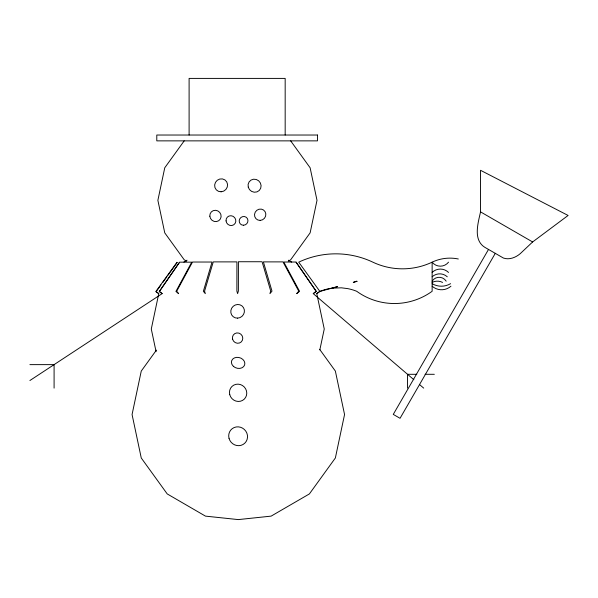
<?xml version="1.0" encoding="UTF-8"?>
<svg xmlns="http://www.w3.org/2000/svg" width="598" height="598" viewBox="0 0 598 598"><rect width="100%" height="100%" fill="white"/><g stroke="black" fill="none" stroke-linecap="round" stroke-linejoin="round"><path stroke-width="0.9" d="M480.53 211.871C478.228 222.68 472.749 239.716 484.754 247.273L503.419 258.044C509.294 260.1 515.715 257.521 520.23 253.672L532.624 241.951L568.1 215.459L480.53 170.295L480.53 211.871L532.624 241.951M156.13 291.667L158.762 293.633L151.287 329.005L156.078 351.676M319.84 349.86L324.251 329.005L316.768 293.633L319.564 291.547M488.536 249.388L393.275 414.392L400.047 418.301L495.308 253.298M179.46 262.29L159.232 291.547L162.155 293.633L29.9 380.522M184.199 140.866L164.756 167.784L157.879 200.323L164.756 232.861L184.199 259.771L186.583 261.162M176.971 262.29L155.839 291.547L158.762 293.633M156.669 290.92L161.004 284.917M162.634 282.667L166.969 276.665M168.053 275.162L177.262 262.41M156.399 350.114L141.255 371.074L132.068 414.526L141.255 457.978L167.216 493.918L205.465 516.126L238.296 519.595L271.133 516.126L309.398 493.918L335.366 457.978L344.553 414.526L335.366 371.074L319.676 349.367M356.707 281.142L353.283 282.376L357.223 281.314M413.868 379.708L313.262 293.633L316.118 291.286L295.913 262.029L283.781 262.029L299.553 291.286L296.69 293.633L298.746 291.144L282.981 261.887L263.382 261.887L271.993 291.144L269.937 293.633L270.7 290.987L262.088 261.737L238.415 261.737L238.378 290.987L237.608 293.633L236.875 291.144L236.913 261.887L213.254 261.887L204.576 291.144L205.308 293.633L203.365 291.286L212.043 262.029L192.496 262.029L176.672 291.286L178.623 293.633L175.924 291.42L191.741 262.163L179.677 262.163L159.457 291.42L162.155 293.633M313.262 293.633L316.357 291.42L296.152 262.163M316.768 293.633L319.87 291.42L337.623 286.614L331.995 288.161A48.804 48.722 -90 0 0 319.87 291.42L298.723 262.163A86.665 86.665 0 0 1 372.853 262.163A69.308 69.308 0 0 0 432.137 262.163A10.383 10.383 0 0 0 448.537 262.163M183.885 262.059L187.077 260.205M288.288 261.162L290.673 259.771L310.123 232.861L317.007 200.323L310.123 167.784L290.673 140.866M331.995 288.161L341.421 287.817L347.662 288.61A48.804 48.722 -90 0 1 356.707 291.286A64.24 64.24 0 0 0 432.137 291.286L432.137 262.163A41.419 41.419 0 0 1 458.322 258.986M29.9 364.631L54.089 364.631L54.089 388.124M416.776 374.296L407.544 374.296L407.544 388.124M425.088 374.296L434.327 374.296M288.438 260.205L291.637 262.059M419.482 384.514L423.698 388.124M285.171 135.028L285.171 78.405L189.103 78.405L189.103 135.028M432.137 272.434A11.683 11.683 0 0 1 448.537 272.434M450.944 286.21A14.195 14.195 0 0 1 432.137 286.21M450.593 283.676A18.067 18.067 0 0 1 432.137 283.676M432.137 282.413A11.369 11.369 0 0 1 442.565 282.413M432.137 281.142A8.312 8.312 0 0 1 446.175 281.142M432.137 276.792A11.168 11.168 0 0 1 447.282 276.792M317.486 135.028L156.788 135.028L156.788 140.866L317.486 140.866L317.486 135.028M237.608 318.136A6.967 6.675 -45.2 0 0 243.513 307.649A6.967 6.675 -45.2 0 0 231.695 308.164A6.967 6.675 -45.2 0 0 237.608 318.136M229.752 394.68A8.843 8.469 44.8 0 0 244.238 399.18A8.843 8.469 44.8 0 0 240.359 384.544A8.843 8.469 44.8 0 0 229.752 394.68M229.019 438.289A9.62 9.209 45.2 0 0 244.776 443.2A9.62 9.209 45.2 0 0 240.553 427.271A9.62 9.209 45.2 0 0 229.019 438.289M221.103 191.786A6.623 6.339 -45.2 0 0 226.717 181.829A6.623 6.339 -45.2 0 0 215.497 182.315A6.623 6.339 -45.2 0 0 221.103 191.786M248.252 187.129A6.683 6.399 44.8 0 0 259.196 190.53A6.683 6.399 44.8 0 0 256.265 179.475A6.683 6.399 44.8 0 0 248.252 187.129M209.823 216.214A5.786 5.539 45.2 0 0 218.726 220.722A5.786 5.539 45.2 0 0 217.836 210.915A5.786 5.539 45.2 0 0 209.823 216.214M226.044 220.879A5.016 4.799 45.2 0 0 233.766 224.773A5.016 4.799 45.2 0 0 232.996 216.282A5.016 4.799 45.2 0 0 226.044 220.879M243.58 225.237A4.47 4.283 -44.8 0 0 247.37 218.517A4.47 4.283 -44.8 0 0 239.783 218.846A4.47 4.283 -44.8 0 0 243.58 225.237M260.175 220.4A5.793 5.554 -44.8 0 0 265.093 211.685A5.793 5.554 -44.8 0 0 255.264 212.103A5.793 5.554 -44.8 0 0 260.175 220.4M232.592 339.208A5.3 5.076 45.2 0 0 241.271 341.906A5.3 5.076 45.2 0 0 238.946 333.131A5.3 5.076 45.2 0 0 232.592 339.208M233.377 366.312A6.825 5.442 16.2 0 0 244.627 364.967A6.825 5.442 16.2 0 0 236.389 357.38A6.825 5.442 16.2 0 0 233.377 366.312"/></g></svg>
